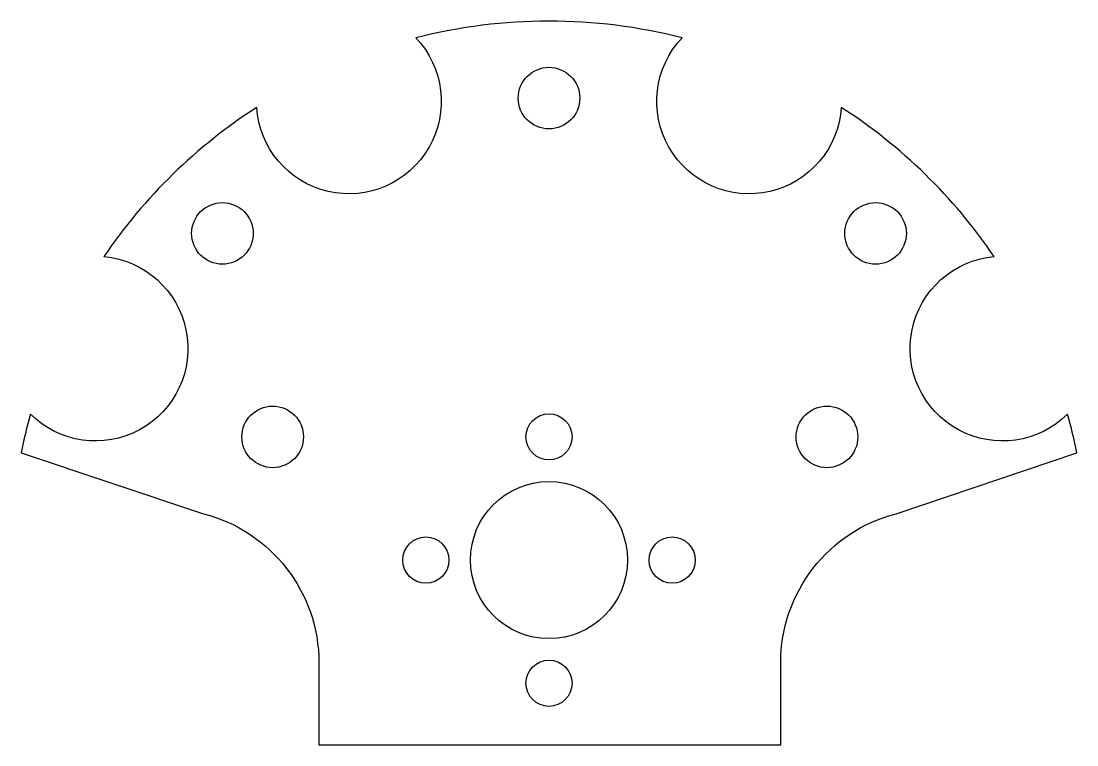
# Model space of a CAD drawing. Header units: millimetres. Extents: x -34.3 to 34.3, y -44 to 3.
import ezdxf

# ---------------------------------------------------------------- set-up
doc = ezdxf.new("R2010")
doc.units = ezdxf.units.MM

msp = doc.modelspace()

# ---------------------------------------------------------------- linework, layer by layer
msp.add_lwpolyline([(15.053, -44.014), (15.053, -38.682, -0.341999), (22.553, -29), (34.288, -25.048, 0.018463), (33.682, -22.537, -1.423134), (28.915, -12.303, 0.100115), (18.987, -2.615, -1.425118), (8.646, 1.901, 0.125508), (-8.646, 1.901, -1.425118), (-18.987, -2.615, 0.100115), (-28.915, -12.303, -1.423134), (-33.682, -22.537, 0.018463), (-34.288, -25.048), (-22.447, -29, -0.341999), (-14.947, -38.682), (-14.947, -44.014)], format="xyb", close=True)
for centre, radius in [((0, -2.014), 2), ((-21.213, -10.801), 2), ((21.213, -10.801), 2), ((-17.947, -24.014), 2), ((0, -24.014), 1.5), ((18.053, -24.014), 2), ((0, -32.014), 5.1), ((-8, -32.014), 1.5), ((8, -32.014), 1.5), ((0, -40.014), 1.5)]:
    msp.add_circle(centre, radius)

doc.saveas('drawing.dxf')
